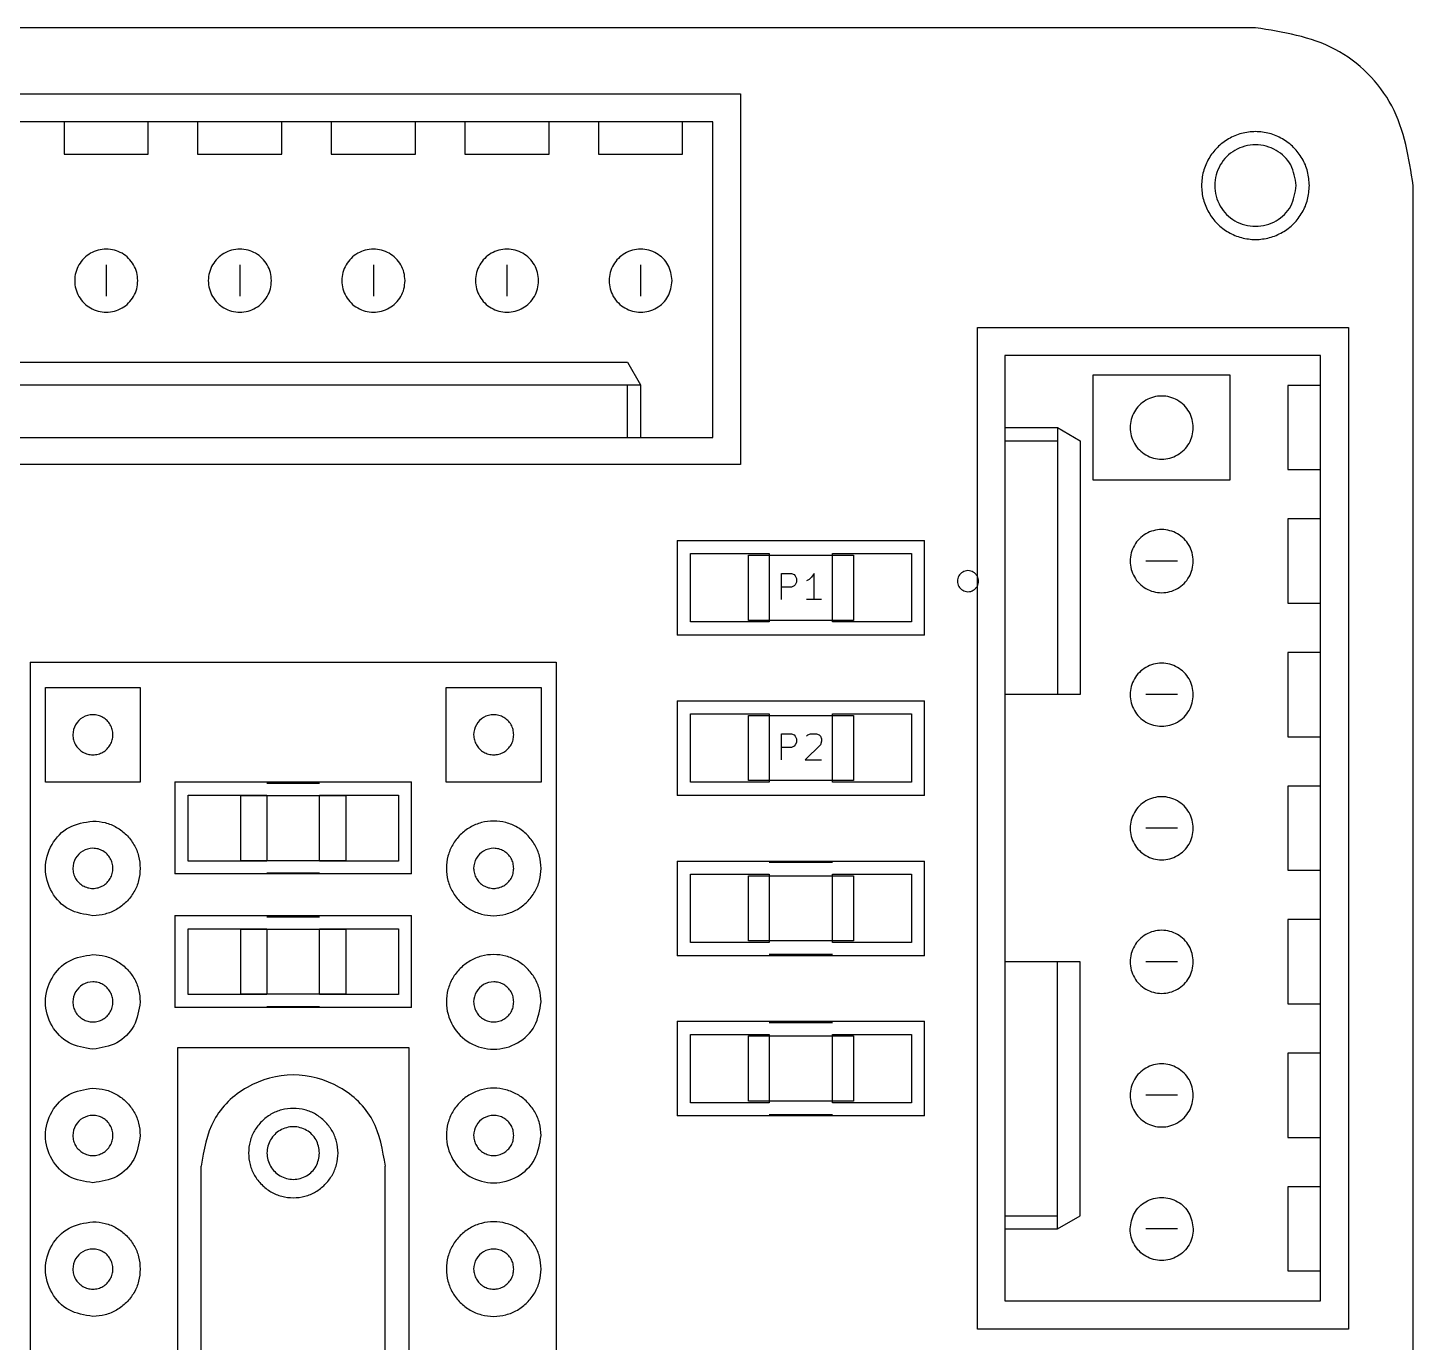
# Model space of a CAD drawing. Extents: x 108 to 5663, y -4707 to -262.
# Drawn here: x 2736 to 5663, y -3040 to -262 of the extents above; entities that cross this region are included whole.
import ezdxf

# ---------------------------------------------------------------- set-up
doc = ezdxf.new("R2010")
doc.units = 0
doc.layers.get('0').update_dxf_attribs({"linetype": 'CONTINUOUS'})

msp = doc.modelspace()

# ---------------------------------------------------------------- linework, layer by layer
at = {"color": 7}
for p, q in [((5329.766667, -262.410222), (441.113333, -262.410222)), ((2408.766667, -402.392444), (4242.082222, -402.392444)), ((4242.082222, -402.392444), (4242.082222, -1185.559111)), ((4183.38, -461.094667), (2467.751111, -461.094667)), ((2813.191111, -461.094667), (2813.191111, -529.956889)), ((2990.991111, -529.956889), (2990.991111, -461.094667)), ((3095.413333, -461.094667), (3095.413333, -529.956889)), ((3273.213333, -529.956889), (3273.213333, -461.094667)), ((3377.635556, -461.094667), (3377.635556, -529.956889)), ((3555.435556, -529.956889), (3555.435556, -461.094667)), ((3659.857778, -461.094667), (3659.857778, -529.956889)), ((3837.657778, -529.956889), (3837.657778, -461.094667)), ((3942.08, -461.094667), (3942.08, -529.956889)), ((4119.88, -529.956889), (4119.88, -461.094667)), ((4183.38, -1127.985778), (4183.38, -461.094667)), ((2813.191111, -529.956889), (2990.991111, -529.956889)), ((3095.413333, -529.956889), (3273.213333, -529.956889)), ((3377.635556, -529.956889), (3555.435556, -529.956889)), ((3659.857778, -529.956889), (3837.657778, -529.956889)), ((3942.08, -529.956889), (4119.88, -529.956889)), ((5416.131747, -595.965816), (5416.131747, -595.965816)), ((5443.909469, -595.965816), (5443.909469, -595.965816)), ((5663.071111, -4373.541333), (5663.071111, -595.714667)), ((2902.091111, -763.354667), (2902.091111, -829.959111)), ((3184.313333, -763.354667), (3184.313333, -829.959111)), ((3466.535556, -763.354667), (3466.535556, -829.959111)), ((3748.757778, -763.354667), (3748.757778, -829.959111)), ((4030.98, -763.354667), (4030.98, -829.959111)), ((2969.011644, -796.899628), (2969.011644, -796.899628)), ((3251.233867, -796.899628), (3251.233867, -796.899628)), ((3533.456089, -796.899628), (3533.456089, -796.899628)), ((3815.678311, -796.899628), (3815.678311, -796.899628)), ((4097.900533, -796.899628), (4097.900533, -796.899628)), ((4742.744444, -895.999111), (5526.193333, -895.999111)), ((4742.744444, -3012.665778), (4742.744444, -895.999111)), ((5526.193333, -895.999111), (5526.193333, -3012.665778)), ((5467.208889, -954.983556), (4800.6, -954.983556)), ((4800.6, -954.983556), (4800.6, -2952.834667)), ((5467.208889, -2952.834667), (5467.208889, -954.983556)), ((2647.808889, -969.094667), (4003.322222, -969.094667)), ((4003.322222, -969.094667), (4030.98, -1016.790222)), ((2619.868889, -1016.790222), (4030.98, -1016.790222)), ((4003.322222, -1127.985778), (4003.322222, -1016.790222)), ((4030.98, -1016.790222), (4030.98, -1127.985778)), ((4987.431111, -996.188), (5276.144444, -996.188)), ((4987.431111, -1218.296889), (4987.431111, -996.188)), ((5276.144444, -996.188), (5276.144444, -1218.296889)), ((5467.208889, -1018.201333), (5398.346667, -1018.201333)), ((5398.346667, -1018.201333), (5398.346667, -1196.001333)), ((4800.6, -1107.101333), (4911.795556, -1107.101333)), ((4911.795556, -1107.101333), (4911.795556, -1671.545778)), ((4911.795556, -1107.101333), (4959.491111, -1135.041333)), ((5198.5672, -1107.344073), (5198.5672, -1107.344073)), ((2467.751111, -1127.985778), (4183.38, -1127.985778)), ((4800.6, -1135.041333), (4911.795556, -1135.041333)), ((4959.491111, -1135.041333), (4959.491111, -1671.545778)), ((4242.082222, -1185.559111), (2408.766667, -1185.559111)), ((5398.346667, -1196.001333), (5467.208889, -1196.001333)), ((5276.144444, -1218.296889), (4987.431111, -1218.296889)), ((5467.208889, -1300.423556), (5398.346667, -1300.423556)), ((5398.346667, -1300.423556), (5398.346667, -1478.223556)), ((4108.591111, -1345.861333), (4630.984444, -1345.861333)), ((4108.591111, -1345.861333), (4108.591111, -1545.956889)), ((4630.984444, -1545.956889), (4630.984444, -1345.861333)), ((4136.531111, -1518.016889), (4136.531111, -1373.519111)), ((4136.531111, -1373.519111), (4303.042222, -1373.519111)), ((4303.042222, -1373.519111), (4303.042222, -1518.016889)), ((4436.533333, -1518.016889), (4436.533333, -1373.519111)), ((4436.533333, -1373.519111), (4603.044444, -1373.519111)), ((4603.044444, -1373.519111), (4603.044444, -1518.016889)), ((4258.733333, -1514.630222), (4258.733333, -1376.905778)), ((4258.733333, -1376.905778), (4480.842222, -1376.905778)), ((4480.842222, -1376.905778), (4480.842222, -1514.630222)), ((5164.948889, -1389.323556), (5098.344444, -1389.323556)), ((5198.5672, -1389.566238), (5198.5672, -1389.566238)), ((4328.724444, -1470.885778), (4328.724444, -1415.570222)), ((4328.724444, -1415.570222), (4349.891111, -1415.570222)), ((4349.891111, -1415.570222), (4355.253333, -1418.110222)), ((4355.253333, -1418.110222), (4357.793333, -1420.650222)), ((4357.793333, -1420.650222), (4360.615556, -1426.012444)), ((4360.615556, -1433.914667), (4357.793333, -1439.276889)), ((4360.615556, -1426.012444), (4360.615556, -1433.914667)), ((4386.862222, -1428.552444), (4381.782222, -1431.374667)), ((4392.224444, -1423.472444), (4386.862222, -1428.552444)), ((4397.586667, -1415.570222), (4392.224444, -1423.472444)), ((4397.586667, -1470.885778), (4397.586667, -1415.570222)), ((4744.900904, -1431.899572), (4744.900904, -1431.899572)), ((4349.891111, -1444.639111), (4328.724444, -1444.639111)), ((4355.253333, -1441.816889), (4349.891111, -1444.639111)), ((4357.793333, -1439.276889), (4355.253333, -1441.816889)), ((4413.391111, -1470.885778), (4381.782222, -1470.885778)), ((5398.346667, -1478.223556), (5467.208889, -1478.223556)), ((4303.042222, -1518.016889), (4136.531111, -1518.016889)), ((4480.842222, -1514.630222), (4258.733333, -1514.630222)), ((4603.044444, -1518.016889), (4436.533333, -1518.016889)), ((4630.984444, -1545.956889), (4108.591111, -1545.956889)), ((2741.788889, -1602.965778), (3852.897778, -1602.965778)), ((2741.788889, -1602.965778), (2741.788889, -3603.074667)), ((3852.897778, -1602.965778), (3852.897778, -3603.074667)), ((5467.208889, -1582.645778), (5398.346667, -1582.645778)), ((5398.346667, -1582.645778), (5398.346667, -1760.445778)), ((2773.962222, -1856.401333), (2773.962222, -1656.305778)), ((2773.962222, -1656.305778), (2974.057778, -1656.305778)), ((2974.057778, -1656.305778), (2974.057778, -1856.401333)), ((3620.628889, -1856.401333), (3620.628889, -1656.305778)), ((3620.628889, -1656.305778), (3820.724444, -1656.305778)), ((3820.724444, -1656.305778), (3820.724444, -1856.401333)), ((4108.591111, -1684.528), (4630.984444, -1684.528)), ((4108.591111, -1684.528), (4108.591111, -1884.623556)), ((4630.984444, -1884.623556), (4630.984444, -1684.528)), ((4911.795556, -1671.545778), (4800.6, -1671.545778)), ((4959.491111, -1671.545778), (4911.795556, -1671.545778)), ((5164.948889, -1671.545778), (5098.344444, -1671.545778)), ((5198.5672, -1671.788461), (5198.5672, -1671.788461)), ((4136.531111, -1856.683556), (4136.531111, -1712.185778)), ((4136.531111, -1712.185778), (4303.042222, -1712.185778)), ((4258.733333, -1853.296889), (4258.733333, -1715.572444)), ((4258.733333, -1715.572444), (4480.842222, -1715.572444)), ((4303.042222, -1712.185778), (4303.042222, -1856.683556)), ((4436.533333, -1856.683556), (4436.533333, -1712.185778)), ((4436.533333, -1712.185778), (4603.044444, -1712.185778)), ((4480.842222, -1715.572444), (4480.842222, -1853.296889)), ((4603.044444, -1712.185778), (4603.044444, -1856.683556)), ((4328.724444, -1809.552444), (4328.724444, -1754.236889)), ((4328.724444, -1754.236889), (4349.891111, -1754.236889)), ((4349.891111, -1754.236889), (4355.253333, -1756.776889)), ((4384.322222, -1756.776889), (4389.684444, -1754.236889)), ((4389.684444, -1754.236889), (4402.948889, -1754.236889)), ((4402.948889, -1754.236889), (4408.028889, -1756.776889)), ((2916.456222, -1756.455127), (2916.456222, -1756.455127)), ((3763.122889, -1756.455127), (3763.122889, -1756.455127)), ((4349.891111, -1783.305778), (4328.724444, -1783.305778)), ((4355.253333, -1780.483556), (4349.891111, -1783.305778)), ((4355.253333, -1756.776889), (4357.793333, -1759.316889)), ((4357.793333, -1777.943556), (4355.253333, -1780.483556)), ((4357.793333, -1759.316889), (4360.615556, -1764.679111)), ((4360.615556, -1772.581333), (4357.793333, -1777.943556)), ((4360.615556, -1764.679111), (4360.615556, -1772.581333)), ((4410.851111, -1777.943556), (4378.96, -1809.552444)), ((4381.782222, -1759.316889), (4384.322222, -1756.776889)), ((4408.028889, -1756.776889), (4410.851111, -1759.316889)), ((4410.851111, -1759.316889), (4413.391111, -1764.679111)), ((4413.391111, -1770.041333), (4410.851111, -1777.943556)), ((4413.391111, -1764.679111), (4413.391111, -1770.041333)), ((5398.346667, -1760.445778), (5467.208889, -1760.445778)), ((4378.96, -1809.552444), (4413.391111, -1809.552444)), ((2974.057778, -1856.401333), (2773.962222, -1856.401333)), ((3047.435556, -1856.119111), (3547.251111, -1856.119111)), ((3047.435556, -1856.119111), (3047.435556, -2050.570222)), ((3352.8, -1859.505778), (3241.886667, -1859.505778)), ((3547.251111, -2050.570222), (3547.251111, -1856.119111)), ((3820.724444, -1856.401333), (3620.628889, -1856.401333)), ((4303.042222, -1856.683556), (4136.531111, -1856.683556)), ((4480.842222, -1853.296889), (4258.733333, -1853.296889)), ((4603.044444, -1856.683556), (4436.533333, -1856.683556)), ((5467.208889, -1864.868), (5398.346667, -1864.868)), ((5398.346667, -1864.868), (5398.346667, -2042.668)), ((3075.093333, -2023.194667), (3075.093333, -1884.341333)), ((3075.093333, -1884.341333), (3241.886667, -1884.341333)), ((3186.288889, -2022.630222), (3186.288889, -1884.905778)), ((3186.288889, -1884.905778), (3408.397778, -1884.905778)), ((3241.886667, -1884.341333), (3241.886667, -2023.194667)), ((3352.8, -2023.194667), (3352.8, -1884.341333)), ((3352.8, -1884.341333), (3519.593333, -1884.341333)), ((3408.397778, -1884.905778), (3408.397778, -2022.630222)), ((3519.593333, -1884.341333), (3519.593333, -2023.194667)), ((4630.984444, -1884.623556), (4108.591111, -1884.623556)), ((5164.948889, -1953.768), (5098.344444, -1953.768)), ((5198.5672, -1954.010683), (5198.5672, -1954.010683)), ((2916.456222, -2038.67735), (2916.456222, -2038.67735)), ((2974.122971, -2038.677349), (2974.122971, -2038.67735)), ((3241.886667, -2023.194667), (3075.093333, -2023.194667)), ((3408.397778, -2022.630222), (3186.288889, -2022.630222)), ((3241.886667, -2048.312444), (3352.8, -2048.312444)), ((3519.593333, -2023.194667), (3352.8, -2023.194667)), ((3763.122889, -2038.67735), (3763.122889, -2038.67735)), ((3820.789638, -2038.67735), (3820.789638, -2038.67735)), ((4108.591111, -2023.194667), (4630.984444, -2023.194667)), ((4108.591111, -2023.194667), (4108.591111, -2223.290222)), ((4303.042222, -2025.452444), (4436.533333, -2025.452444)), ((4630.984444, -2223.290222), (4630.984444, -2023.194667)), ((5398.346667, -2042.668), (5467.208889, -2042.668)), ((3547.251111, -2050.570222), (3047.435556, -2050.570222)), ((4136.531111, -2195.350222), (4136.531111, -2050.852444)), ((4136.531111, -2050.852444), (4303.042222, -2050.852444)), ((4258.733333, -2191.963556), (4258.733333, -2054.239111)), ((4258.733333, -2054.239111), (4480.842222, -2054.239111)), ((4303.042222, -2050.852444), (4303.042222, -2195.350222)), ((4436.533333, -2195.350222), (4436.533333, -2050.852444)), ((4436.533333, -2050.852444), (4603.044444, -2050.852444)), ((4480.842222, -2054.239111), (4480.842222, -2191.963556)), ((4603.044444, -2050.852444), (4603.044444, -2195.350222)), ((3047.435556, -2138.341333), (3547.251111, -2138.341333)), ((3047.435556, -2138.341333), (3047.435556, -2332.792444)), ((3352.8, -2141.728), (3241.886667, -2141.728)), ((3547.251111, -2332.792444), (3547.251111, -2138.341333)), ((5467.208889, -2147.090222), (5398.346667, -2147.090222)), ((5398.346667, -2147.090222), (5398.346667, -2324.890222)), ((3075.093333, -2305.416889), (3075.093333, -2166.563556)), ((3075.093333, -2166.563556), (3241.886667, -2166.563556)), ((3186.288889, -2304.852444), (3186.288889, -2167.128)), ((3186.288889, -2167.128), (3408.397778, -2167.128)), ((3241.886667, -2166.563556), (3241.886667, -2305.416889)), ((3352.8, -2305.416889), (3352.8, -2166.563556)), ((3352.8, -2166.563556), (3519.593333, -2166.563556)), ((3408.397778, -2167.128), (3408.397778, -2304.852444)), ((3519.593333, -2166.563556), (3519.593333, -2305.416889)), ((4480.842222, -2191.963556), (4258.733333, -2191.963556)), ((4630.984444, -2223.290222), (4108.591111, -2223.290222)), ((4303.042222, -2195.350222), (4136.531111, -2195.350222)), ((4436.533333, -2221.032444), (4303.042222, -2221.032444)), ((4603.044444, -2195.350222), (4436.533333, -2195.350222)), ((4911.795556, -2235.990222), (4800.6, -2235.990222)), ((4911.795556, -2800.434667), (4911.795556, -2235.990222)), ((4959.491111, -2235.990222), (4911.795556, -2235.990222)), ((4959.491111, -2772.776889), (4959.491111, -2235.990222)), ((5164.948889, -2235.990222), (5098.344444, -2235.990222)), ((5198.5672, -2236.232905), (5198.5672, -2236.232905)), ((3241.886667, -2305.416889), (3075.093333, -2305.416889)), ((3408.397778, -2304.852444), (3186.288889, -2304.852444)), ((3519.593333, -2305.416889), (3352.8, -2305.416889)), ((2916.456222, -2320.899713), (2916.456222, -2320.899713)), ((2974.122971, -2320.899713), (2974.122971, -2320.899713)), ((3547.251111, -2332.792444), (3047.435556, -2332.792444)), ((3241.886667, -2330.534667), (3352.8, -2330.534667)), ((3763.122889, -2320.899713), (3763.122889, -2320.899713)), ((3820.789638, -2320.899713), (3820.789638, -2320.899713)), ((5398.346667, -2324.890222), (5467.208889, -2324.890222)), ((4108.591111, -2361.861333), (4630.984444, -2361.861333)), ((4108.591111, -2361.861333), (4108.591111, -2561.956889)), ((4303.042222, -2364.119111), (4436.533333, -2364.119111)), ((4630.984444, -2561.956889), (4630.984444, -2361.861333)), ((4136.531111, -2534.016889), (4136.531111, -2389.519111)), ((4136.531111, -2389.519111), (4303.042222, -2389.519111)), ((4258.733333, -2530.630222), (4258.733333, -2392.905778)), ((4258.733333, -2392.905778), (4480.842222, -2392.905778)), ((4303.042222, -2389.519111), (4303.042222, -2534.016889)), ((4436.533333, -2534.016889), (4436.533333, -2389.519111)), ((4436.533333, -2389.519111), (4603.044444, -2389.519111)), ((4480.842222, -2392.905778), (4480.842222, -2530.630222)), ((4603.044444, -2389.519111), (4603.044444, -2534.016889)), ((3541.888889, -2417.741333), (3052.797778, -2417.741333)), ((3052.797778, -2417.741333), (3052.797778, -3417.936889)), ((3541.888889, -3417.936889), (3541.888889, -2417.741333)), ((5467.208889, -2429.312444), (5398.346667, -2429.312444)), ((5398.346667, -2429.312444), (5398.346667, -2607.112444)), ((4303.042222, -2534.016889), (4136.531111, -2534.016889)), ((4480.842222, -2530.630222), (4258.733333, -2530.630222)), ((4603.044444, -2534.016889), (4436.533333, -2534.016889)), ((5164.948889, -2518.212444), (5098.344444, -2518.212444)), ((5198.5672, -2518.455268), (5198.5672, -2518.455268)), ((4630.984444, -2561.956889), (4108.591111, -2561.956889)), ((4436.533333, -2559.699111), (4303.042222, -2559.699111)), ((2916.456222, -2603.121935), (2916.456222, -2603.121935)), ((2974.122971, -2603.121935), (2974.122971, -2603.121935)), ((3763.122889, -2603.121935), (3763.122889, -2603.121935)), ((3820.789638, -2603.121935), (3820.789638, -2603.121935)), ((5398.346667, -2607.112444), (5467.208889, -2607.112444)), ((3353.011667, -2640.231109), (3353.011667, -2640.231109)), ((3391.90076, -2640.231109), (3391.90076, -2640.231109)), ((3102.751111, -3167.888), (3102.751111, -2667.790222)), ((3102.751111, -3167.888), (3102.751111, -2667.790222)), ((3491.653333, -3167.888), (3491.653333, -2667.790222)), ((3491.653333, -3167.888), (3491.653333, -2667.790222)), ((5467.208889, -2711.534667), (5398.346667, -2711.534667)), ((5398.346667, -2711.534667), (5398.346667, -2889.334667)), ((4800.6, -2772.776889), (4911.795556, -2772.776889)), ((4911.795556, -2800.434667), (4959.491111, -2772.776889)), ((4800.6, -2800.434667), (4911.795556, -2800.434667)), ((5164.948889, -2800.434667), (5098.344444, -2800.434667)), ((5198.5672, -2800.688667), (5198.5672, -2800.688667)), ((2916.456222, -2885.355333), (2916.456222, -2885.355333)), ((2974.122971, -2885.355333), (2974.122971, -2885.355333)), ((3763.122889, -2885.355333), (3763.122889, -2885.355333)), ((3820.789638, -2885.355333), (3820.789638, -2885.355333)), ((5398.346667, -2889.334667), (5467.208889, -2889.334667)), ((4800.6, -2952.834667), (5467.208889, -2952.834667)), ((5526.193333, -3012.665778), (4742.744444, -3012.665778))]:
    msp.add_line(p, q, dxfattribs=at)
for points, knots in [([(5663.353333, -595.965844), (5654.184963, -537.557351), (5636.120153, -422.472743), (5503.513768, -289.866358), (5388.42916, -271.801548), (5330.020667, -262.633178)], [0, 0, 0, 0, 174.286029, 343.402787, 517.688816, 517.688816, 517.688816, 517.688816]), ([(5443.909469, -595.965816), (5443.150258, -605.932032), (5441.63812, -625.781991), (5429.688312, -653.561132), (5411.507877, -677.427715), (5387.609264, -695.72757), (5359.838651, -707.234067), (5330.02018, -711.170338), (5300.204621, -707.234067), (5272.425316, -695.72757), (5248.558777, -677.427715), (5230.25891, -653.561132), (5218.752417, -625.781991), (5214.816144, -595.965816), (5218.752417, -566.149642), (5230.25891, -538.370501), (5248.558777, -514.503918), (5272.425316, -496.204062), (5300.204621, -484.697565), (5330.02018, -480.761294), (5359.838651, -484.697565), (5387.609264, -496.204062), (5411.507877, -514.503918), (5429.688312, -538.370501), (5441.63812, -566.149642), (5443.150258, -585.9996), (5443.909469, -595.965816)], [0, 0, 0, 0, 29.813228, 59.37974, 89.192968, 119.006195, 148.572708, 178.385935, 208.199163, 237.765676, 267.578903, 297.392131, 326.958643, 356.771871, 386.585098, 416.151611, 445.964839, 475.778066, 505.344579, 535.157806, 564.971034, 594.537546, 624.350774, 654.164002, 683.730514, 713.543742, 713.543742, 713.543742, 713.543742]), ([(5416.131747, -595.965816), (5413.764999, -611.145778), (5409.101701, -641.05547), (5374.819433, -673.983597), (5330.0997, -686.18446), (5284.910455, -673.983597), (5252.008874, -641.05547), (5239.798983, -595.965816), (5252.008874, -550.876162), (5284.910455, -517.948035), (5330.0997, -505.747172), (5374.819433, -517.948035), (5409.101701, -550.876162), (5413.764999, -580.785854), (5416.131747, -595.965816)], [0, 0, 0, 0, 45.023964, 88.712532, 133.736496, 178.76046, 222.449027, 267.472992, 312.496956, 356.185523, 401.209487, 446.233451, 489.922018, 534.945983, 534.945983, 534.945983, 534.945983]), ([(2969.011644, -796.899628), (2968.567229, -802.733504), (2967.682076, -814.352977), (2960.687075, -830.613917), (2950.044882, -844.584583), (2936.055468, -855.29668), (2919.79952, -862.032182), (2902.344826, -864.336338), (2884.891838, -862.032182), (2868.630801, -855.29668), (2854.660162, -844.584583), (2843.948058, -830.613917), (2837.212558, -814.352977), (2834.908401, -796.899628), (2837.212558, -779.446279), (2843.948058, -763.185339), (2854.660162, -749.214673), (2868.630801, -738.502576), (2884.891838, -731.767074), (2902.344826, -729.462918), (2919.79952, -731.767074), (2936.055468, -738.502576), (2950.044882, -749.214673), (2960.687075, -763.185339), (2967.682076, -779.446279), (2968.567229, -791.065753), (2969.011644, -796.899628)], [0, 0, 0, 0, 17.451624, 34.758829, 52.210453, 69.662077, 86.969282, 104.420906, 121.87253, 139.179735, 156.631359, 174.082983, 191.390188, 208.841812, 226.293436, 243.600641, 261.052265, 278.503889, 295.811094, 313.262718, 330.714342, 348.021547, 365.473171, 382.924795, 400.232, 417.683624, 417.683624, 417.683624, 417.683624]), ([(3251.233867, -796.899628), (3250.789439, -802.733496), (3249.904261, -814.352954), (3242.909445, -830.614009), (3232.266546, -844.584238), (3218.279767, -855.297964), (3202.014034, -862.027419), (3178.789407, -865.129998), (3149.62943, -857.309632), (3124.175261, -831.805328), (3114.716345, -796.899628), (3124.175261, -761.993928), (3149.62943, -736.489624), (3178.789407, -728.669258), (3202.014034, -731.771837), (3218.279767, -738.501293), (3232.266546, -749.215019), (3242.909445, -763.185248), (3249.904261, -779.446302), (3250.789439, -791.065761), (3251.233867, -796.899628)], [0, 0, 0, 0, 17.451624, 34.758829, 52.210453, 69.662077, 86.969282, 104.420906, 139.278112, 173.101463, 207.958669, 242.815875, 276.639227, 311.496432, 328.948056, 346.255262, 363.706885, 381.158509, 398.465715, 415.917338, 415.917338, 415.917338, 415.917338]), ([(3533.456089, -796.899628), (3533.011674, -802.733504), (3532.126521, -814.352977), (3525.13152, -830.613917), (3514.489327, -844.584583), (3500.499912, -855.29668), (3484.243964, -862.032182), (3466.789271, -864.336338), (3449.336282, -862.032182), (3433.075246, -855.29668), (3419.104606, -844.584583), (3408.392502, -830.613917), (3401.657002, -814.352977), (3399.352846, -796.899628), (3401.657002, -779.446279), (3408.392502, -763.185339), (3419.104606, -749.214673), (3433.075246, -738.502576), (3449.336282, -731.767074), (3466.789271, -729.462918), (3484.243964, -731.767074), (3500.499912, -738.502576), (3514.489327, -749.214673), (3525.13152, -763.185339), (3532.126521, -779.446279), (3533.011674, -791.065753), (3533.456089, -796.899628)], [0, 0, 0, 0, 17.451624, 34.758829, 52.210453, 69.662077, 86.969282, 104.420906, 121.87253, 139.179735, 156.631359, 174.082983, 191.390188, 208.841812, 226.293436, 243.600641, 261.052265, 278.503889, 295.811094, 313.262718, 330.714342, 348.021547, 365.473171, 382.924795, 400.232, 417.683624, 417.683624, 417.683624, 417.683624]), ([(3815.678311, -796.899628), (3815.233896, -802.733504), (3814.348743, -814.352977), (3807.353742, -830.613917), (3796.711549, -844.584583), (3782.722135, -855.29668), (3766.466186, -862.032182), (3749.011493, -864.336338), (3731.558505, -862.032182), (3715.297468, -855.29668), (3701.326828, -844.584583), (3690.614725, -830.613917), (3683.879224, -814.352977), (3681.575068, -796.899628), (3683.879224, -779.446279), (3690.614725, -763.185339), (3701.326828, -749.214673), (3715.297468, -738.502576), (3731.558505, -731.767074), (3749.011493, -729.462918), (3766.466186, -731.767074), (3782.722135, -738.502576), (3796.711549, -749.214673), (3807.353742, -763.185339), (3814.348743, -779.446279), (3815.233896, -791.065753), (3815.678311, -796.899628)], [0, 0, 0, 0, 17.451624, 34.758829, 52.210453, 69.662077, 86.969282, 104.420906, 121.87253, 139.179735, 156.631359, 174.082983, 191.390188, 208.841812, 226.293436, 243.600641, 261.052265, 278.503889, 295.811094, 313.262718, 330.714342, 348.021547, 365.473171, 382.924795, 400.232, 417.683624, 417.683624, 417.683624, 417.683624]), ([(4097.900533, -796.899628), (4096.066107, -808.651043), (4092.451664, -831.80533), (4065.941356, -857.309625), (4037.040389, -865.130021), (4013.782931, -862.02738), (3997.51901, -855.298111), (3983.549561, -844.583681), (3972.835594, -830.616078), (3966.106323, -814.345274), (3963.003071, -791.122295), (3970.828381, -761.961684), (3996.312618, -736.507038), (4031.294482, -727.050831), (4065.917041, -736.499435), (4092.457881, -761.99142), (4096.0682, -785.147369), (4097.900533, -796.899628)], [0, 0, 0, 0, 34.857206, 68.680557, 103.537763, 120.989387, 138.296592, 155.748216, 173.19984, 190.507045, 207.958669, 242.815875, 276.639227, 311.496432, 346.353638, 380.17699, 415.034196, 415.034196, 415.034196, 415.034196]), ([(5198.5672, -1107.344073), (5198.122785, -1113.177948), (5197.237632, -1124.797421), (5190.242631, -1141.058362), (5179.600438, -1155.029027), (5165.611024, -1165.741124), (5149.355075, -1172.476627), (5131.900382, -1174.780782), (5114.447394, -1172.476627), (5098.186357, -1165.741124), (5084.215717, -1155.029027), (5073.503613, -1141.058362), (5066.768113, -1124.797421), (5064.463957, -1107.344073), (5066.768113, -1089.890724), (5073.503613, -1073.629783), (5084.215717, -1059.659118), (5098.186357, -1048.947021), (5114.447394, -1042.211519), (5131.900382, -1039.907363), (5149.355075, -1042.211519), (5165.611024, -1048.947021), (5179.600438, -1059.659118), (5190.242631, -1073.629783), (5197.237632, -1089.890724), (5198.122785, -1101.510197), (5198.5672, -1107.344073)], [0, 0, 0, 0, 17.451624, 34.758829, 52.210453, 69.662077, 86.969282, 104.420906, 121.87253, 139.179735, 156.631359, 174.082983, 191.390188, 208.841812, 226.293436, 243.600641, 261.052265, 278.503889, 295.811094, 313.262718, 330.714342, 348.021547, 365.473171, 382.924795, 400.232, 417.683624, 417.683624, 417.683624, 417.683624]), ([(5198.5672, -1389.566238), (5198.122785, -1395.400114), (5197.237632, -1407.019587), (5190.242631, -1423.280528), (5179.600438, -1437.251193), (5165.611024, -1447.96329), (5149.355075, -1454.698792), (5131.900382, -1457.002948), (5114.447394, -1454.698792), (5098.186357, -1447.96329), (5084.215717, -1437.251193), (5073.503613, -1423.280528), (5066.768113, -1407.019587), (5064.463957, -1389.566238), (5066.768113, -1372.11289), (5073.503613, -1355.851949), (5084.215717, -1341.881284), (5098.186357, -1331.169187), (5114.447394, -1324.433685), (5131.900382, -1322.129529), (5149.355075, -1324.433685), (5165.611024, -1331.169187), (5179.600438, -1341.881284), (5190.242631, -1355.851949), (5197.237632, -1372.11289), (5198.122785, -1383.732363), (5198.5672, -1389.566238)], [0, 0, 0, 0, 17.451624, 34.758829, 52.210453, 69.662077, 86.969282, 104.420906, 121.87253, 139.179735, 156.631359, 174.082983, 191.390188, 208.841812, 226.293436, 243.600641, 261.052265, 278.503889, 295.811094, 313.262718, 330.714342, 348.021547, 365.473171, 382.924795, 400.232, 417.683624, 417.683624, 417.683624, 417.683624]), ([(4744.900904, -1431.899572), (4744.75276, -1433.844212), (4744.457696, -1437.7174), (4742.126055, -1443.137795), (4738.57837, -1447.794566), (4733.916047, -1451.365812), (4728.494069, -1453.608946), (4720.75248, -1454.643057), (4711.032472, -1452.036278), (4702.547751, -1443.534814), (4699.394783, -1431.899572), (4702.547751, -1420.26433), (4711.032472, -1411.762866), (4720.75248, -1409.156087), (4728.494069, -1410.190198), (4733.916047, -1412.433332), (4738.57837, -1416.004578), (4742.126055, -1420.661349), (4744.457696, -1426.081744), (4744.75276, -1429.954932), (4744.900904, -1431.899572)], [0, 0, 0, 0, 5.81726, 11.58638, 17.403641, 23.220901, 28.990021, 34.807281, 46.426361, 57.700823, 69.319903, 80.938982, 92.213444, 103.832524, 109.649784, 115.418904, 121.236165, 127.053425, 132.822545, 138.639805, 138.639805, 138.639805, 138.639805]), ([(5198.5672, -1671.788461), (5198.122785, -1677.622336), (5197.237632, -1689.241809), (5190.242631, -1705.50275), (5179.600438, -1719.473415), (5165.611024, -1730.185512), (5149.355075, -1736.921015), (5131.900382, -1739.22517), (5114.447394, -1736.921015), (5098.186357, -1730.185512), (5084.215717, -1719.473415), (5073.503613, -1705.50275), (5066.768113, -1689.241809), (5064.463957, -1671.788461), (5066.768113, -1654.335112), (5073.503613, -1638.074171), (5084.215717, -1624.103506), (5098.186357, -1613.391409), (5114.447394, -1606.655907), (5131.900382, -1604.351751), (5149.355075, -1606.655907), (5165.611024, -1613.391409), (5179.600438, -1624.103506), (5190.242631, -1638.074171), (5197.237632, -1654.335112), (5198.122785, -1665.954585), (5198.5672, -1671.788461)], [0, 0, 0, 0, 17.451624, 34.758829, 52.210453, 69.662077, 86.969282, 104.420906, 121.87253, 139.179735, 156.631359, 174.082983, 191.390188, 208.841812, 226.293436, 243.600641, 261.052265, 278.503889, 295.811094, 313.262718, 330.714342, 348.021547, 365.473171, 382.924795, 400.232, 417.683624, 417.683624, 417.683624, 417.683624]), ([(2916.456222, -1756.455127), (2916.174018, -1760.159646), (2915.611945, -1767.538026), (2911.17011, -1777.863744), (2904.412304, -1786.735134), (2895.529008, -1793.53733), (2885.206462, -1797.81438), (2874.122704, -1799.27753), (2863.040055, -1797.814357), (2852.714199, -1793.537422), (2843.843114, -1786.734784), (2837.039838, -1777.865048), (2832.766782, -1767.533188), (2830.795858, -1752.786301), (2835.767694, -1734.271109), (2851.938995, -1718.099968), (2870.453682, -1713.128092), (2885.201607, -1715.099021), (2895.530316, -1719.372077), (2904.411952, -1726.175349), (2911.170203, -1735.046451), (2915.611921, -1745.372244), (2916.17401, -1752.750614), (2916.456222, -1756.455127)], [0, 0, 0, 0, 11.081803, 22.071901, 33.153704, 44.235507, 55.225605, 66.307408, 77.389211, 88.379309, 99.461112, 110.542915, 121.533013, 132.614816, 154.749186, 176.227057, 198.361427, 209.44323, 220.433328, 231.515131, 242.596934, 253.587032, 264.668835, 264.668835, 264.668835, 264.668835]), ([(3763.122889, -1756.455127), (3762.840685, -1760.159646), (3762.278611, -1767.538026), (3757.836777, -1777.863744), (3751.078971, -1786.735134), (3742.195675, -1793.53733), (3731.873128, -1797.81438), (3720.78937, -1799.27753), (3709.706721, -1797.814357), (3699.380866, -1793.537422), (3690.50978, -1786.734784), (3683.706504, -1777.865048), (3679.433449, -1767.533188), (3677.462524, -1752.786301), (3682.434361, -1734.271109), (3698.605662, -1718.099968), (3717.120349, -1713.128092), (3731.868273, -1715.099021), (3742.196983, -1719.372077), (3751.078619, -1726.175349), (3757.83687, -1735.046451), (3762.278588, -1745.372244), (3762.840677, -1752.750614), (3763.122889, -1756.455127)], [0, 0, 0, 0, 11.081803, 22.071901, 33.153704, 44.235507, 55.225605, 66.307408, 77.389211, 88.379309, 99.461112, 110.542915, 121.533013, 132.614816, 154.749186, 176.227057, 198.361427, 209.44323, 220.433328, 231.515131, 242.596934, 253.587032, 264.668835, 264.668835, 264.668835, 264.668835]), ([(5198.5672, -1954.010683), (5198.122785, -1959.844558), (5197.237632, -1971.464032), (5190.242631, -1987.724972), (5179.600438, -2001.695638), (5165.611024, -2012.407735), (5149.355075, -2019.143237), (5131.900382, -2021.447393), (5114.447394, -2019.143237), (5098.186357, -2012.407735), (5084.215717, -2001.695638), (5073.503613, -1987.724972), (5066.768113, -1971.464032), (5064.463957, -1954.010683), (5066.768113, -1936.557334), (5073.503613, -1920.296394), (5084.215717, -1906.325728), (5098.186357, -1895.613631), (5114.447394, -1888.878129), (5131.900382, -1886.573973), (5149.355075, -1888.878129), (5165.611024, -1895.613631), (5179.600438, -1906.325728), (5190.242631, -1920.296394), (5197.237632, -1936.557334), (5198.122785, -1948.176808), (5198.5672, -1954.010683)], [0, 0, 0, 0, 17.451624, 34.758829, 52.210453, 69.662077, 86.969282, 104.420906, 121.87253, 139.179735, 156.631359, 174.082983, 191.390188, 208.841812, 226.293436, 243.600641, 261.052265, 278.503889, 295.811094, 313.262718, 330.714342, 348.021547, 365.473171, 382.924795, 400.232, 417.683624, 417.683624, 417.683624, 417.683624]), ([(2874.122889, -2138.677432), (2856.49454, -2135.926897), (2821.760694, -2130.507409), (2783.521584, -2090.72539), (2769.352848, -2038.677349), (2783.521585, -1986.629309), (2821.760694, -1946.84729), (2856.49454, -1941.427802), (2874.122889, -1938.677267)], [0, 0, 0, 0, 52.285919, 103.021056, 155.306976, 207.592895, 258.328031, 310.61395, 310.61395, 310.61395, 310.61395]), ([(2874.122889, -1938.677267), (2882.87422, -1939.343892), (2900.304462, -1940.671625), (2924.688598, -1951.164153), (2945.67274, -1967.127498), (2961.636085, -1988.11164), (2972.128613, -2012.495776), (2973.456346, -2029.926018), (2974.122971, -2038.677349)], [0, 0, 0, 0, 26.17751, 52.138391, 78.315901, 104.493411, 130.454292, 156.631802, 156.631802, 156.631802, 156.631802]), ([(3820.789638, -2038.677349), (3820.123013, -2047.428187), (3818.79528, -2064.857447), (3808.30275, -2089.248927), (3792.339415, -2110.204984), (3771.355234, -2126.273175), (3746.971242, -2136.376457), (3720.789128, -2139.832699), (3694.609572, -2136.376457), (3670.217948, -2126.273175), (3649.261929, -2110.204984), (3633.193728, -2089.248927), (3623.090449, -2064.857446), (3619.634205, -2038.677349), (3623.090449, -2012.497252), (3633.193728, -1988.105772), (3649.261929, -1967.149714), (3670.217948, -1951.081524), (3694.609572, -1940.978242), (3720.789128, -1937.522), (3746.971242, -1940.978242), (3771.355234, -1951.081524), (3792.339415, -1967.149715), (3808.30275, -1988.105772), (3818.79528, -2012.497252), (3820.123013, -2029.926512), (3820.789638, -2038.67735)], [0, 0, 0, 0, 26.17751, 52.138391, 78.315901, 104.493411, 130.454293, 156.631802, 182.809312, 208.770194, 234.947704, 261.125213, 287.086095, 313.263605, 339.441115, 365.401996, 391.579506, 417.757016, 443.717897, 469.895407, 496.072917, 522.033798, 548.211308, 574.388818, 600.349699, 626.527209, 626.527209, 626.527209, 626.527209]), ([(2916.456222, -2038.67735), (2916.174018, -2042.381868), (2915.611945, -2049.760248), (2911.17011, -2060.085966), (2904.412304, -2068.957356), (2895.529008, -2075.759552), (2885.206462, -2080.036602), (2874.122704, -2081.499753), (2863.040055, -2080.036579), (2852.714199, -2075.759645), (2843.843114, -2068.957006), (2837.039838, -2060.08727), (2832.766782, -2049.75541), (2830.795858, -2035.008523), (2835.767694, -2016.493331), (2851.938995, -2000.32219), (2870.453682, -1995.350314), (2885.201607, -1997.321243), (2895.530316, -2001.594299), (2904.411952, -2008.397571), (2911.170203, -2017.268673), (2915.611921, -2027.594466), (2916.17401, -2034.972836), (2916.456222, -2038.67735)], [0, 0, 0, 0, 11.081803, 22.071901, 33.153704, 44.235507, 55.225605, 66.307408, 77.389211, 88.379309, 99.461112, 110.542915, 121.533013, 132.614816, 154.749186, 176.227057, 198.361427, 209.44323, 220.433328, 231.515131, 242.596934, 253.587032, 264.668835, 264.668835, 264.668835, 264.668835]), ([(3763.122889, -2038.67735), (3762.840685, -2042.381868), (3762.278611, -2049.760248), (3757.836777, -2060.085966), (3751.078971, -2068.957356), (3742.195675, -2075.759552), (3731.873128, -2080.036602), (3720.78937, -2081.499753), (3709.706721, -2080.036579), (3699.380866, -2075.759645), (3690.50978, -2068.957006), (3683.706504, -2060.08727), (3679.433449, -2049.75541), (3677.462524, -2035.008523), (3682.434361, -2016.493331), (3698.605662, -2000.32219), (3717.120349, -1995.350314), (3731.868273, -1997.321243), (3742.196983, -2001.594299), (3751.078619, -2008.397571), (3757.83687, -2017.268673), (3762.278588, -2027.594466), (3762.840677, -2034.972836), (3763.122889, -2038.67735)], [0, 0, 0, 0, 11.081803, 22.071901, 33.153704, 44.235507, 55.225605, 66.307408, 77.389211, 88.379309, 99.461112, 110.542915, 121.533013, 132.614816, 154.749186, 176.227057, 198.361427, 209.44323, 220.433328, 231.515131, 242.596934, 253.587032, 264.668835, 264.668835, 264.668835, 264.668835]), ([(2974.122971, -2038.67735), (2973.456346, -2047.428681), (2972.128613, -2064.858923), (2961.636085, -2089.243059), (2945.67274, -2110.227201), (2924.688598, -2126.190546), (2900.304462, -2136.683074), (2882.87422, -2138.010807), (2874.122889, -2138.677432)], [0, 0, 0, 0, 26.17751, 52.138391, 78.315901, 104.493411, 130.454292, 156.631802, 156.631802, 156.631802, 156.631802]), ([(5198.5672, -2236.232905), (5198.122785, -2242.06678), (5197.237632, -2253.686254), (5190.242631, -2269.947194), (5179.600438, -2283.91786), (5165.611024, -2294.629957), (5149.355075, -2301.365459), (5131.900382, -2303.669615), (5114.447394, -2301.365459), (5098.186357, -2294.629957), (5084.215717, -2283.91786), (5073.503613, -2269.947194), (5066.768113, -2253.686254), (5064.463957, -2236.232905), (5066.768113, -2218.779556), (5073.503613, -2202.518616), (5084.215717, -2188.54795), (5098.186357, -2177.835853), (5114.447394, -2171.100351), (5131.900382, -2168.796195), (5149.355075, -2171.100351), (5165.611024, -2177.835853), (5179.600438, -2188.54795), (5190.242631, -2202.518616), (5197.237632, -2218.779556), (5198.122785, -2230.39903), (5198.5672, -2236.232905)], [0, 0, 0, 0, 17.451624, 34.758829, 52.210453, 69.662077, 86.969282, 104.420906, 121.87253, 139.179735, 156.631359, 174.082983, 191.390188, 208.841812, 226.293436, 243.600641, 261.052265, 278.503889, 295.811094, 313.262718, 330.714342, 348.021547, 365.473171, 382.924795, 400.232, 417.683624, 417.683624, 417.683624, 417.683624]), ([(2874.122889, -2420.899767), (2856.494543, -2418.149234), (2821.760703, -2412.729747), (2783.521597, -2372.947742), (2769.352844, -2320.899711), (2783.521585, -2268.851672), (2821.760693, -2229.069654), (2856.49454, -2223.650165), (2874.122889, -2220.899631)], [0, 0, 0, 0, 52.28591, 103.021038, 155.306948, 207.592867, 258.328004, 310.613923, 310.613923, 310.613923, 310.613923]), ([(2874.122889, -2220.899631), (2882.87422, -2221.566255), (2900.304462, -2222.893989), (2924.688598, -2233.386517), (2945.67274, -2249.349862), (2961.636085, -2270.334004), (2972.128613, -2294.718139), (2973.456346, -2312.148381), (2974.122971, -2320.899713)], [0, 0, 0, 0, 26.17751, 52.138391, 78.315901, 104.493411, 130.454292, 156.631802, 156.631802, 156.631802, 156.631802]), ([(3820.789638, -2320.899713), (3818.041127, -2338.528147), (3812.625625, -2373.262162), (3772.814255, -2411.500234), (3720.880279, -2425.673173), (3668.407344, -2411.488832), (3630.180879, -2373.306759), (3618.442882, -2329.565756), (3623.097748, -2294.731134), (3633.19176, -2270.325032), (3649.262458, -2249.372913), (3670.217807, -2233.303666), (3694.60961, -2223.200665), (3720.789118, -2219.744347), (3746.971245, -2223.20061), (3771.355234, -2233.303886), (3792.339415, -2249.372078), (3808.30275, -2270.328136), (3818.79528, -2294.719616), (3820.123013, -2312.148875), (3820.789638, -2320.899713)], [0, 0, 0, 0, 52.285947, 103.02111, 155.307057, 207.593004, 258.328166, 310.614114, 336.791623, 362.752505, 388.930015, 415.107525, 441.068406, 467.245916, 493.423426, 519.384307, 545.561817, 571.739327, 597.700209, 623.877718, 623.877718, 623.877718, 623.877718]), ([(2916.456222, -2320.899713), (2916.174018, -2324.604231), (2915.611945, -2331.982612), (2911.17011, -2342.308329), (2904.412304, -2351.17972), (2895.529008, -2357.981915), (2885.206462, -2362.258966), (2874.122704, -2363.722116), (2863.040055, -2362.258942), (2852.714199, -2357.982008), (2843.843114, -2351.179369), (2837.039838, -2342.309633), (2832.766782, -2331.977774), (2830.795858, -2317.230886), (2835.767694, -2298.715694), (2851.938995, -2282.544553), (2870.453682, -2277.572677), (2885.201607, -2279.543607), (2895.530316, -2283.816662), (2904.411952, -2290.619934), (2911.170203, -2299.491036), (2915.611921, -2309.816829), (2916.17401, -2317.1952), (2916.456222, -2320.899713)], [0, 0, 0, 0, 11.081803, 22.071901, 33.153704, 44.235507, 55.225605, 66.307408, 77.389211, 88.379309, 99.461112, 110.542915, 121.533013, 132.614816, 154.749186, 176.227057, 198.361427, 209.44323, 220.433328, 231.515131, 242.596934, 253.587032, 264.668835, 264.668835, 264.668835, 264.668835]), ([(3763.122889, -2320.899713), (3762.840685, -2324.604231), (3762.278611, -2331.982612), (3757.836777, -2342.308329), (3751.078971, -2351.17972), (3742.195675, -2357.981915), (3731.873128, -2362.258966), (3720.78937, -2363.722116), (3709.706721, -2362.258942), (3699.380866, -2357.982008), (3690.50978, -2351.179369), (3683.706504, -2342.309633), (3679.433449, -2331.977774), (3677.462524, -2317.230886), (3682.434361, -2298.715694), (3698.605662, -2282.544553), (3717.120349, -2277.572677), (3731.868273, -2279.543607), (3742.196983, -2283.816662), (3751.078619, -2290.619934), (3757.83687, -2299.491036), (3762.278588, -2309.816829), (3762.840677, -2317.1952), (3763.122889, -2320.899713)], [0, 0, 0, 0, 11.081803, 22.071901, 33.153704, 44.235507, 55.225605, 66.307408, 77.389211, 88.379309, 99.461112, 110.542915, 121.533013, 132.614816, 154.749186, 176.227057, 198.361427, 209.44323, 220.433328, 231.515131, 242.596934, 253.587032, 264.668835, 264.668835, 264.668835, 264.668835]), ([(2974.122971, -2320.899713), (2971.372449, -2338.422306), (2965.952983, -2372.947779), (2926.170957, -2412.729794), (2891.645483, -2418.149249), (2874.122889, -2420.899767)], [0, 0, 0, 0, 52.285947, 103.02111, 155.307057, 155.307057, 155.307057, 155.307057]), ([(5198.5672, -2518.455268), (5198.122785, -2524.289144), (5197.237632, -2535.908617), (5190.242631, -2552.169558), (5179.600438, -2566.140223), (5165.611024, -2576.85232), (5149.355075, -2583.587822), (5131.900382, -2585.891978), (5114.447394, -2583.587822), (5098.186357, -2576.85232), (5084.215717, -2566.140223), (5073.503613, -2552.169558), (5066.768113, -2535.908617), (5064.463957, -2518.455268), (5066.768113, -2501.00192), (5073.503613, -2484.740979), (5084.215717, -2470.770314), (5098.186357, -2460.058217), (5114.447394, -2453.322715), (5131.900382, -2451.018559), (5149.355075, -2453.322715), (5165.611024, -2460.058217), (5179.600438, -2470.770314), (5190.242631, -2484.740979), (5197.237632, -2501.00192), (5198.122785, -2512.621393), (5198.5672, -2518.455268)], [0, 0, 0, 0, 17.451624, 34.758829, 52.210453, 69.662077, 86.969282, 104.420906, 121.87253, 139.179735, 156.631359, 174.082983, 191.390188, 208.841812, 226.293436, 243.600641, 261.052265, 278.503889, 295.811094, 313.262718, 330.714342, 348.021547, 365.473171, 382.924795, 400.232, 417.683624, 417.683624, 417.683624, 417.683624]), ([(3491.879111, -2668.010356), (3486.296205, -2633.972963), (3475.294429, -2566.898266), (3398.090347, -2493.32946), (3297.442111, -2466.08341), (3196.793875, -2493.32946), (3119.589793, -2566.898266), (3108.588018, -2633.972963), (3103.005111, -2668.010356)], [0, 0, 0, 0, 101.107722, 199.244691, 300.352413, 401.460136, 499.597105, 600.704827, 600.704827, 600.704827, 600.704827]), ([(3491.879111, -2668.010356), (3486.296205, -2633.972963), (3475.294429, -2566.898266), (3398.090347, -2493.32946), (3297.442111, -2466.08341), (3196.793875, -2493.32946), (3119.589793, -2566.898266), (3108.588018, -2633.972963), (3103.005111, -2668.010356)], [0, 0, 0, 0, 101.107722, 199.244691, 300.352413, 401.460136, 499.597105, 600.704827, 600.704827, 600.704827, 600.704827]), ([(2874.122889, -2703.121989), (2856.494543, -2700.371456), (2821.760703, -2694.951969), (2783.521597, -2655.169964), (2769.352844, -2603.121933), (2783.521585, -2551.073894), (2821.760693, -2511.291876), (2856.49454, -2505.872387), (2874.122889, -2503.121853)], [0, 0, 0, 0, 52.28591, 103.021038, 155.306948, 207.592867, 258.328004, 310.613923, 310.613923, 310.613923, 310.613923]), ([(2874.122889, -2503.121853), (2882.87422, -2503.788478), (2900.304462, -2505.116211), (2924.688598, -2515.608739), (2945.67274, -2531.572084), (2961.636085, -2552.556226), (2972.128613, -2576.940361), (2973.456346, -2594.370604), (2974.122971, -2603.121935)], [0, 0, 0, 0, 26.17751, 52.138391, 78.315901, 104.493411, 130.454292, 156.631802, 156.631802, 156.631802, 156.631802]), ([(3820.789638, -2603.121935), (3818.041127, -2620.75037), (3812.625625, -2655.484385), (3772.814255, -2693.722457), (3720.880279, -2707.895395), (3668.407344, -2693.711054), (3630.180879, -2655.528981), (3618.442882, -2611.787978), (3623.097748, -2576.953356), (3633.19176, -2552.547254), (3649.262458, -2531.595135), (3670.217807, -2515.525888), (3694.60961, -2505.422888), (3720.789118, -2501.966569), (3746.971245, -2505.422832), (3771.355234, -2515.526108), (3792.339415, -2531.594301), (3808.30275, -2552.550358), (3818.79528, -2576.941838), (3820.123013, -2594.371097), (3820.789638, -2603.121935)], [0, 0, 0, 0, 52.285947, 103.02111, 155.307057, 207.593004, 258.328166, 310.614114, 336.791623, 362.752505, 388.930015, 415.107525, 441.068406, 467.245916, 493.423426, 519.384307, 545.561817, 571.739327, 597.700209, 623.877718, 623.877718, 623.877718, 623.877718]), ([(3391.90076, -2640.231109), (3391.27117, -2648.495791), (3390.017199, -2664.956761), (3380.107585, -2687.993162), (3365.0311, -2707.784997), (3345.212704, -2722.960513), (3322.183375, -2732.502503), (3297.455818, -2735.766734), (3272.730678, -2732.502503), (3249.694141, -2722.960513), (3229.902342, -2707.784997), (3214.726816, -2687.993162), (3205.184829, -2664.956761), (3201.920598, -2640.231109), (3205.184829, -2615.505458), (3214.726816, -2592.469057), (3229.902342, -2572.677221), (3249.694141, -2557.501705), (3272.730678, -2547.959716), (3297.455818, -2544.695485), (3322.183375, -2547.959716), (3345.212704, -2557.501705), (3365.0311, -2572.677221), (3380.107585, -2592.469057), (3390.017199, -2615.505458), (3391.27117, -2631.966428), (3391.90076, -2640.231109)], [0, 0, 0, 0, 24.723208, 49.241822, 73.965029, 98.688237, 123.206851, 147.930059, 172.653266, 197.171881, 221.895088, 246.618296, 271.13691, 295.860118, 320.583325, 345.10194, 369.825147, 394.548355, 419.066969, 443.790177, 468.513384, 493.031998, 517.755206, 542.478414, 566.997028, 591.720236, 591.720236, 591.720236, 591.720236]), ([(2916.456222, -2603.121935), (2916.174018, -2606.826453), (2915.611945, -2614.204834), (2911.17011, -2624.530552), (2904.412304, -2633.401942), (2895.529008, -2640.204138), (2885.206462, -2644.481188), (2874.122704, -2645.944338), (2863.040055, -2644.481164), (2852.714199, -2640.20423), (2843.843114, -2633.401591), (2837.039838, -2624.531855), (2832.766782, -2614.199996), (2830.795858, -2599.453108), (2835.767694, -2580.937917), (2851.938995, -2564.766775), (2870.453682, -2559.7949), (2885.201607, -2561.765829), (2895.530316, -2566.038885), (2904.411952, -2572.842156), (2911.170203, -2581.713258), (2915.611921, -2592.039052), (2916.17401, -2599.417422), (2916.456222, -2603.121935)], [0, 0, 0, 0, 11.081803, 22.071901, 33.153704, 44.235507, 55.225605, 66.307408, 77.389211, 88.379309, 99.461112, 110.542915, 121.533013, 132.614816, 154.749186, 176.227057, 198.361427, 209.44323, 220.433328, 231.515131, 242.596934, 253.587032, 264.668835, 264.668835, 264.668835, 264.668835]), ([(3763.122889, -2603.121935), (3762.840685, -2606.826453), (3762.278611, -2614.204834), (3757.836777, -2624.530552), (3751.078971, -2633.401942), (3742.195675, -2640.204138), (3731.873128, -2644.481188), (3720.78937, -2645.944338), (3709.706721, -2644.481164), (3699.380866, -2640.20423), (3690.50978, -2633.401591), (3683.706504, -2624.531855), (3679.433449, -2614.199996), (3677.462524, -2599.453108), (3682.434361, -2580.937917), (3698.605662, -2564.766775), (3717.120349, -2559.7949), (3731.868273, -2561.765829), (3742.196983, -2566.038885), (3751.078619, -2572.842156), (3757.83687, -2581.713258), (3762.278588, -2592.039052), (3762.840677, -2599.417422), (3763.122889, -2603.121935)], [0, 0, 0, 0, 11.081803, 22.071901, 33.153704, 44.235507, 55.225605, 66.307408, 77.389211, 88.379309, 99.461112, 110.542915, 121.533013, 132.614816, 154.749186, 176.227057, 198.361427, 209.44323, 220.433328, 231.515131, 242.596934, 253.587032, 264.668835, 264.668835, 264.668835, 264.668835]), ([(2974.122971, -2603.121935), (2971.372449, -2620.644529), (2965.952983, -2655.170001), (2926.170957, -2694.952016), (2891.645483, -2700.371472), (2874.122889, -2703.121989)], [0, 0, 0, 0, 52.285947, 103.02111, 155.307057, 155.307057, 155.307057, 155.307057]), ([(3353.011667, -2640.231109), (3351.484735, -2650.024617), (3348.47616, -2669.321161), (3326.358604, -2690.565079), (3297.507212, -2698.436591), (3268.352908, -2690.565079), (3247.126116, -2669.321161), (3239.24878, -2640.231109), (3247.126116, -2611.141058), (3268.352908, -2589.89714), (3297.507212, -2582.025628), (3326.358604, -2589.89714), (3348.47616, -2611.141058), (3351.484735, -2630.437601), (3353.011667, -2640.231109)], [0, 0, 0, 0, 29.047671, 57.233797, 86.281468, 115.329139, 143.515265, 172.562936, 201.610608, 229.796734, 258.844405, 287.892076, 316.078202, 345.125873, 345.125873, 345.125873, 345.125873]), ([(5065.234133, -2800.688667), (5067.067823, -2788.936473), (5070.680816, -2765.780651), (5097.202084, -2740.288001), (5131.900667, -2730.842209), (5166.59925, -2740.288001), (5193.120517, -2765.780651), (5196.73351, -2788.936473), (5198.5672, -2800.688667)], [0, 0, 0, 0, 34.857168, 68.680486, 103.537654, 138.394822, 172.21814, 207.075308, 207.075308, 207.075308, 207.075308]), ([(2874.122889, -2985.355416), (2856.49454, -2982.604881), (2821.760694, -2977.185393), (2783.521584, -2937.403374), (2769.352848, -2885.355333), (2783.521585, -2833.307292), (2821.760694, -2793.525274), (2856.49454, -2788.105785), (2874.122889, -2785.355251)], [0, 0, 0, 0, 52.285919, 103.021056, 155.306976, 207.592895, 258.328031, 310.61395, 310.61395, 310.61395, 310.61395]), ([(2874.122889, -2785.355251), (2882.87422, -2786.021876), (2900.304462, -2787.349609), (2924.688598, -2797.842137), (2945.67274, -2813.805482), (2961.636085, -2834.789624), (2972.128613, -2859.17376), (2973.456346, -2876.604002), (2974.122971, -2885.355333)], [0, 0, 0, 0, 26.17751, 52.138391, 78.315901, 104.493411, 130.454292, 156.631802, 156.631802, 156.631802, 156.631802]), ([(3820.789638, -2885.355333), (3820.123013, -2894.106171), (3818.79528, -2911.53543), (3808.30275, -2935.92691), (3792.339415, -2956.882968), (3771.355234, -2972.951159), (3746.971242, -2983.054441), (3720.789128, -2986.510683), (3694.609572, -2983.054441), (3670.217948, -2972.951159), (3649.261929, -2956.882968), (3633.193728, -2935.92691), (3623.090449, -2911.53543), (3619.634205, -2885.355333), (3623.090449, -2859.175235), (3633.193728, -2834.783756), (3649.261929, -2813.827698), (3670.217948, -2797.759507), (3694.609572, -2787.656226), (3720.789128, -2784.199984), (3746.971242, -2787.656226), (3771.355234, -2797.759508), (3792.339415, -2813.827698), (3808.30275, -2834.783756), (3818.79528, -2859.175236), (3820.123013, -2876.604496), (3820.789638, -2885.355333)], [0, 0, 0, 0, 26.17751, 52.138391, 78.315901, 104.493411, 130.454293, 156.631802, 182.809312, 208.770194, 234.947704, 261.125213, 287.086095, 313.263605, 339.441115, 365.401996, 391.579506, 417.757016, 443.717897, 469.895407, 496.072917, 522.033798, 548.211308, 574.388818, 600.349699, 626.527209, 626.527209, 626.527209, 626.527209]), ([(5198.5672, -2800.688667), (5198.122785, -2806.522542), (5197.237631, -2818.142015), (5190.242632, -2834.402956), (5179.600432, -2848.373621), (5165.611044, -2859.085718), (5149.355, -2865.821221), (5131.900667, -2868.125376), (5114.446334, -2865.821221), (5098.190289, -2859.085718), (5084.200901, -2848.373621), (5073.558701, -2834.402956), (5066.563702, -2818.142015), (5065.678549, -2806.522542), (5065.234133, -2800.688667)], [0, 0, 0, 0, 17.451624, 34.758829, 52.210453, 69.662077, 86.969282, 104.420906, 121.87253, 139.179735, 156.631359, 174.082983, 191.390188, 208.841812, 208.841812, 208.841812, 208.841812]), ([(2916.456222, -2885.355333), (2916.174018, -2889.059852), (2915.611945, -2896.438232), (2911.17011, -2906.76395), (2904.412304, -2915.63534), (2895.529008, -2922.437536), (2885.206462, -2926.714586), (2874.122704, -2928.177736), (2863.040055, -2926.714563), (2852.714199, -2922.437628), (2843.843114, -2915.63499), (2837.039838, -2906.765254), (2832.766782, -2896.433394), (2830.795858, -2881.686507), (2835.767694, -2863.171315), (2851.938995, -2847.000174), (2870.453682, -2842.028298), (2885.201607, -2843.999227), (2895.530316, -2848.272283), (2904.411952, -2855.075555), (2911.170203, -2863.946657), (2915.611921, -2874.27245), (2916.17401, -2881.65082), (2916.456222, -2885.355333)], [0, 0, 0, 0, 11.081803, 22.071901, 33.153704, 44.235507, 55.225605, 66.307408, 77.389211, 88.379309, 99.461112, 110.542915, 121.533013, 132.614816, 154.749186, 176.227057, 198.361427, 209.44323, 220.433328, 231.515131, 242.596934, 253.587032, 264.668835, 264.668835, 264.668835, 264.668835]), ([(3763.122889, -2885.355333), (3762.840685, -2889.059852), (3762.278611, -2896.438232), (3757.836777, -2906.76395), (3751.078971, -2915.63534), (3742.195675, -2922.437536), (3731.873128, -2926.714586), (3720.78937, -2928.177736), (3709.706721, -2926.714563), (3699.380866, -2922.437628), (3690.50978, -2915.63499), (3683.706504, -2906.765254), (3679.433449, -2896.433394), (3677.462524, -2881.686507), (3682.434361, -2863.171315), (3698.605662, -2847.000174), (3717.120349, -2842.028298), (3731.868273, -2843.999227), (3742.196983, -2848.272283), (3751.078619, -2855.075555), (3757.83687, -2863.946657), (3762.278588, -2874.27245), (3762.840677, -2881.65082), (3763.122889, -2885.355333)], [0, 0, 0, 0, 11.081803, 22.071901, 33.153704, 44.235507, 55.225605, 66.307408, 77.389211, 88.379309, 99.461112, 110.542915, 121.533013, 132.614816, 154.749186, 176.227057, 198.361427, 209.44323, 220.433328, 231.515131, 242.596934, 253.587032, 264.668835, 264.668835, 264.668835, 264.668835]), ([(2974.122971, -2885.355334), (2973.456346, -2894.106665), (2972.128613, -2911.536907), (2961.636085, -2935.921043), (2945.67274, -2956.905185), (2924.688598, -2972.86853), (2900.304462, -2983.361058), (2882.87422, -2984.688791), (2874.122889, -2985.355416)], [0, 0, 0, 0, 26.17751, 52.138391, 78.315901, 104.493411, 130.454292, 156.631802, 156.631802, 156.631802, 156.631802])]:
    msp.add_open_spline(points, degree=3, knots=knots, dxfattribs=at)

doc.saveas('drawing.dxf')
